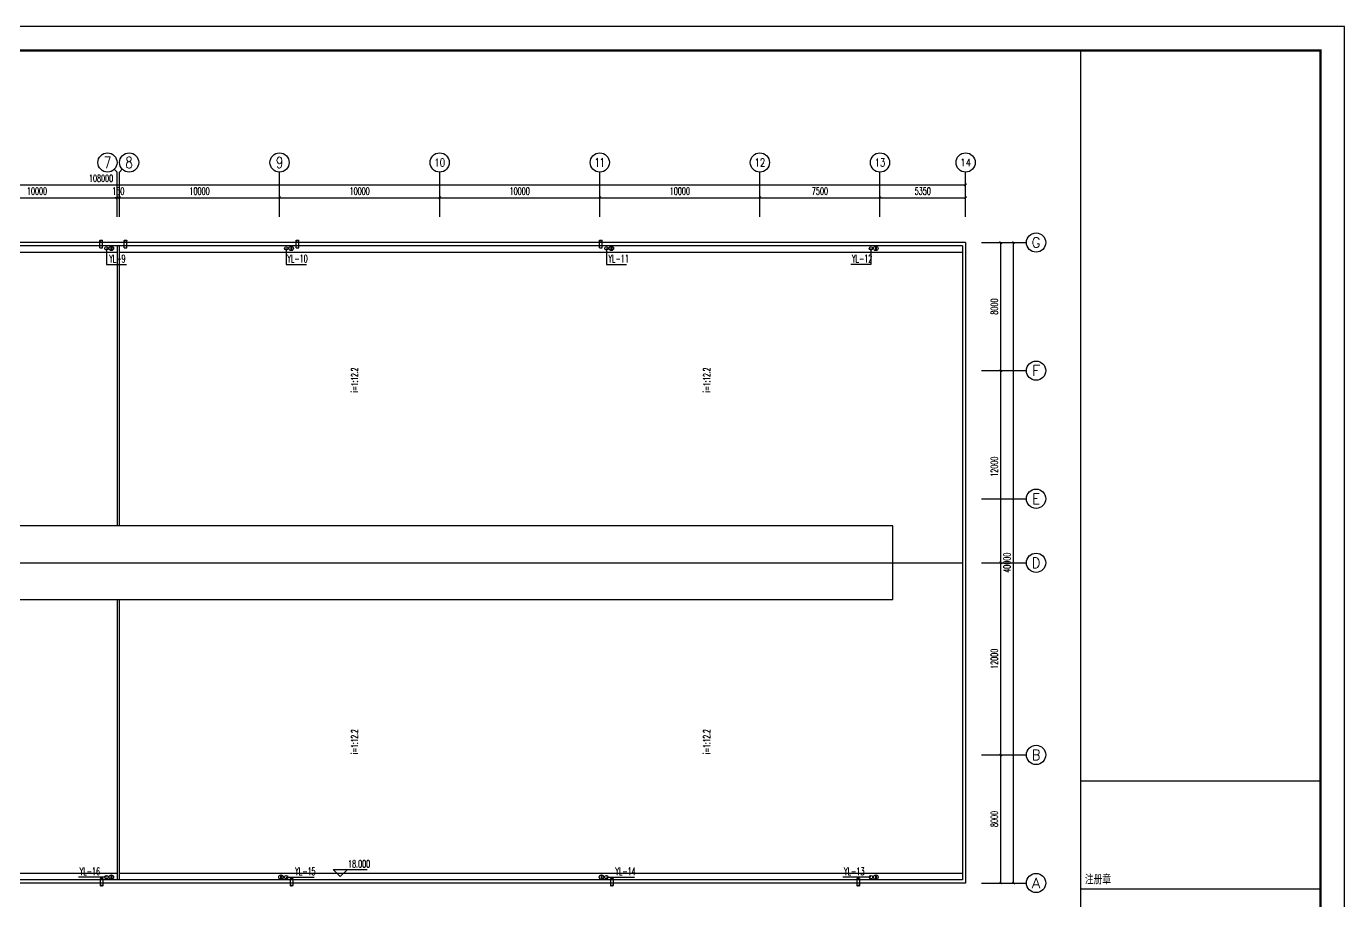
# Model space of a CAD drawing. Extents: x -620248 to 571765, y -684907 to -323071.
# Drawn here: x 489427 to 571765, y -396705 to -342104 of the extents above; entities that cross this region are included whole.
import ezdxf
from ezdxf.enums import TextEntityAlignment as Align

# ---------------------------------------------------------------- set-up
doc = ezdxf.new("R2010")
doc.units = 0
doc.header["$LTSCALE"] = 1000
doc.header["$MEASUREMENT"] = 0
doc.linetypes.add('DASH', pattern=[0.35, 0.25, -0.1])
for name, color, linetype in [('4', 4, 'Continuous'), ('9', 9, 'Continuous'), ('AXIS', 3, 'Continuous'), ('AXIS_TEXT', 7, 'Continuous'), ('DIM_ELEV', 3, 'Continuous'), ('DIM_SYMB', 3, 'Continuous'), ('EQUIP_雨水斗', 7, 'Continuous'), ('PUB_TITLE', 4, 'Continuous'), ('TWT_LEAD', 3, 'Continuous'), ('TWT_TEXT', 7, 'Continuous'), ('VPIPE-雨水', 222, 'DASH'), ('WALL', 7, 'Continuous'), ('WALL-MOVE', 6, 'Continuous'), ('框', 130, 'Continuous')]:
    doc.layers.add(name, color=color, linetype=linetype)
doc.styles.add('-宋体', font='simsun_0.shx', dxfattribs={"width": 0.8})
doc.styles.add('_TCH_AXIS', font='COMPLEX', dxfattribs={"bigfont": 'GBCBIG'})
doc.styles.add('_TCH_DIM', font='SIMPLEX.shx', dxfattribs={"width": 0.8, "bigfont": 'GBCBIG.shx'})
doc.styles.add('_TCH_DIM_T3', font='SIMPLEX.shx', dxfattribs={"width": 0.564706, "bigfont": 'GBCBIG.shx'})
doc.styles.add('COMPLEX', font='COMPLEX')
doc.styles.add('TBC', font='simhei_0.shx', dxfattribs={"width": 0.9})
doc.styles.add('天正', font='SIMPLEX.shx', dxfattribs={"width": 0.7, "bigfont": 'HZTXT.shx'})
doc.dimstyles.new('_TCH_ARCH&&150', dxfattribs={"dimtxt": 446.25, "dimasz": 150, "dimexe": 375, "dimexo": 450, "dimgap": 189.375, "dimtad": 1, "dimdec": 0, "dimzin": 0, "dimdsep": 46, "dimtxsty": '_TCH_DIM_T3', "dimblk": 'ARCHTICK', "dimcen": 0.09, "dimclrt": 7, "dimazin": 2, "dimtfac": 1, "dimtdec": 0, "dimtix": 1, "dimtmove": 2, "dimatfit": 3, "dimfxl": 1, "dimtolj": 1, "dimtzin": 0, "dimarcsym": 0})

# ---------------------------------------------------------------- blocks, each defined once
blk = doc.blocks.new('_ArchTick')
at = {"color": 0, "linetype": 'ByBlock', "const_width": 0.4}
blk.add_lwpolyline([(-0.5, -0.5), (0.5, 0.5)], dxfattribs=at)
blk = doc.blocks.new('*D382')
at = {"layer": 'AXIS', "color": 0, "lineweight": -2, "transparency": 16777216}
for p, q in [((7700, 49050), (7700, 50975)), ((7700, 50600), (115700, 50600)), ((115700, 49050), (115700, 50975))]:
    blk.add_line(p, q, dxfattribs=at)
at = {"layer": 'Defpoints', "color": 0, "transparency": 16777216}
for p in [(115700, 50600), (7700, 48600), (115700, 48600)]:
    blk.add_point(p, dxfattribs=at)
at = {"layer": 'AXIS', "color": 0, "lineweight": -2, "transparency": 16777216, "xscale": 150, "yscale": 150, "zscale": 150, "rotation": 180}
blk.add_blockref('_ArchTick', (7700, 50600), dxfattribs=at)
at = {"layer": 'AXIS', "color": 0, "lineweight": -2, "transparency": 16777216, "xscale": 150, "yscale": 150, "zscale": 150}
blk.add_blockref('_ArchTick', (115700, 50600), dxfattribs=at)
at = {"layer": 'AXIS', "color": 7, "transparency": 16777216, "insert": (61700, 51012), "char_height": 446.2, "attachment_point": 5, "style": '_TCH_DIM_T3'}
blk.add_mtext('\\A1;108000', dxfattribs=at)
blk = doc.blocks.new('*D388')
at = {"layer": 'AXIS', "color": 0, "lineweight": -2, "transparency": 16777216}
for p, q in [((52700, 49050), (52700, 50175)), ((52700, 49800), (62700, 49800)), ((62700, 49050), (62700, 50175))]:
    blk.add_line(p, q, dxfattribs=at)
at = {"layer": 'Defpoints', "color": 0, "transparency": 16777216}
for p in [(62700, 49800), (52700, 48600), (62700, 48600)]:
    blk.add_point(p, dxfattribs=at)
at = {"layer": 'AXIS', "color": 0, "lineweight": -2, "transparency": 16777216, "xscale": 150, "yscale": 150, "zscale": 150, "rotation": 180}
blk.add_blockref('_ArchTick', (52700, 49800), dxfattribs=at)
at = {"layer": 'AXIS', "color": 0, "lineweight": -2, "transparency": 16777216, "xscale": 150, "yscale": 150, "zscale": 150}
blk.add_blockref('_ArchTick', (62700, 49800), dxfattribs=at)
at = {"layer": 'AXIS', "color": 7, "transparency": 16777216, "insert": (57700, 50212), "char_height": 446.2, "attachment_point": 5, "style": '_TCH_DIM_T3'}
blk.add_mtext('\\A1;10000', dxfattribs=at)
blk = doc.blocks.new('*D389')
at = {"layer": 'AXIS', "color": 0, "lineweight": -2, "transparency": 16777216}
for p, q in [((62700, 49800), (62550, 49800)), ((62700, 49050), (62700, 50175)), ((62700, 49800), (62850, 49800)), ((62850, 49050), (62850, 50175)), ((62850, 49800), (63000, 49800))]:
    blk.add_line(p, q, dxfattribs=at)
at = {"layer": 'Defpoints', "color": 0, "transparency": 16777216}
for p in [(62850, 49800), (62700, 48600), (62850, 48600)]:
    blk.add_point(p, dxfattribs=at)
at = {"layer": 'AXIS', "color": 0, "lineweight": -2, "transparency": 16777216, "xscale": 150, "yscale": 150, "zscale": 150}
blk.add_blockref('_ArchTick', (62700, 49800), dxfattribs=at)
at = {"layer": 'AXIS', "color": 0, "lineweight": -2, "transparency": 16777216, "xscale": 150, "yscale": 150, "zscale": 150, "rotation": 180}
blk.add_blockref('_ArchTick', (62850, 49800), dxfattribs=at)
at = {"layer": 'AXIS', "color": 7, "transparency": 16777216, "insert": (62775, 50212), "char_height": 446.2, "attachment_point": 5, "style": '_TCH_DIM_T3'}
blk.add_mtext('\\A1;150', dxfattribs=at)
blk = doc.blocks.new('*D390')
at = {"layer": 'AXIS', "color": 0, "lineweight": -2, "transparency": 16777216}
for p, q in [((62850, 49050), (62850, 50175)), ((62850, 49800), (72850, 49800)), ((72850, 49050), (72850, 50175))]:
    blk.add_line(p, q, dxfattribs=at)
at = {"layer": 'Defpoints', "color": 0, "transparency": 16777216}
for p in [(72850, 49800), (62850, 48600), (72850, 48600)]:
    blk.add_point(p, dxfattribs=at)
at = {"layer": 'AXIS', "color": 0, "lineweight": -2, "transparency": 16777216, "xscale": 150, "yscale": 150, "zscale": 150, "rotation": 180}
blk.add_blockref('_ArchTick', (62850, 49800), dxfattribs=at)
at = {"layer": 'AXIS', "color": 0, "lineweight": -2, "transparency": 16777216, "xscale": 150, "yscale": 150, "zscale": 150}
blk.add_blockref('_ArchTick', (72850, 49800), dxfattribs=at)
at = {"layer": 'AXIS', "color": 7, "transparency": 16777216, "insert": (67850, 50212), "char_height": 446.2, "attachment_point": 5, "style": '_TCH_DIM_T3'}
blk.add_mtext('\\A1;10000', dxfattribs=at)
blk = doc.blocks.new('*D391')
at = {"layer": 'AXIS', "color": 0, "lineweight": -2, "transparency": 16777216}
for p, q in [((72850, 49050), (72850, 50175)), ((72850, 49800), (82850, 49800)), ((82850, 49050), (82850, 50175))]:
    blk.add_line(p, q, dxfattribs=at)
at = {"layer": 'Defpoints', "color": 0, "transparency": 16777216}
for p in [(82850, 49800), (72850, 48600), (82850, 48600)]:
    blk.add_point(p, dxfattribs=at)
at = {"layer": 'AXIS', "color": 0, "lineweight": -2, "transparency": 16777216, "xscale": 150, "yscale": 150, "zscale": 150, "rotation": 180}
blk.add_blockref('_ArchTick', (72850, 49800), dxfattribs=at)
at = {"layer": 'AXIS', "color": 0, "lineweight": -2, "transparency": 16777216, "xscale": 150, "yscale": 150, "zscale": 150}
blk.add_blockref('_ArchTick', (82850, 49800), dxfattribs=at)
at = {"layer": 'AXIS', "color": 7, "transparency": 16777216, "insert": (77850, 50212), "char_height": 446.2, "attachment_point": 5, "style": '_TCH_DIM_T3'}
blk.add_mtext('\\A1;10000', dxfattribs=at)
blk = doc.blocks.new('*D392')
at = {"layer": 'AXIS', "color": 0, "lineweight": -2, "transparency": 16777216}
for p, q in [((82850, 49050), (82850, 50175)), ((82850, 49800), (92850, 49800)), ((92850, 49050), (92850, 50175))]:
    blk.add_line(p, q, dxfattribs=at)
at = {"layer": 'Defpoints', "color": 0, "transparency": 16777216}
for p in [(92850, 49800), (82850, 48600), (92850, 48600)]:
    blk.add_point(p, dxfattribs=at)
at = {"layer": 'AXIS', "color": 0, "lineweight": -2, "transparency": 16777216, "xscale": 150, "yscale": 150, "zscale": 150, "rotation": 180}
blk.add_blockref('_ArchTick', (82850, 49800), dxfattribs=at)
at = {"layer": 'AXIS', "color": 0, "lineweight": -2, "transparency": 16777216, "xscale": 150, "yscale": 150, "zscale": 150}
blk.add_blockref('_ArchTick', (92850, 49800), dxfattribs=at)
at = {"layer": 'AXIS', "color": 7, "transparency": 16777216, "insert": (87850, 50212), "char_height": 446.2, "attachment_point": 5, "style": '_TCH_DIM_T3'}
blk.add_mtext('\\A1;10000', dxfattribs=at)
blk = doc.blocks.new('*D393')
at = {"layer": 'AXIS', "color": 0, "lineweight": -2, "transparency": 16777216}
for p, q in [((92850, 49050), (92850, 50175)), ((92850, 49800), (102850, 49800)), ((102850, 49050), (102850, 50175))]:
    blk.add_line(p, q, dxfattribs=at)
at = {"layer": 'Defpoints', "color": 0, "transparency": 16777216}
for p in [(102850, 49800), (92850, 48600), (102850, 48600)]:
    blk.add_point(p, dxfattribs=at)
at = {"layer": 'AXIS', "color": 0, "lineweight": -2, "transparency": 16777216, "xscale": 150, "yscale": 150, "zscale": 150, "rotation": 180}
blk.add_blockref('_ArchTick', (92850, 49800), dxfattribs=at)
at = {"layer": 'AXIS', "color": 0, "lineweight": -2, "transparency": 16777216, "xscale": 150, "yscale": 150, "zscale": 150}
blk.add_blockref('_ArchTick', (102850, 49800), dxfattribs=at)
at = {"layer": 'AXIS', "color": 7, "transparency": 16777216, "insert": (97850, 50212), "char_height": 446.2, "attachment_point": 5, "style": '_TCH_DIM_T3'}
blk.add_mtext('\\A1;10000', dxfattribs=at)
blk = doc.blocks.new('*D394')
at = {"layer": 'AXIS', "color": 0, "lineweight": -2, "transparency": 16777216}
for p, q in [((102850, 49050), (102850, 50175)), ((102850, 49800), (110350, 49800)), ((110350, 49050), (110350, 50175))]:
    blk.add_line(p, q, dxfattribs=at)
at = {"layer": 'Defpoints', "color": 0, "transparency": 16777216}
for p in [(110350, 49800), (102850, 48600), (110350, 48600)]:
    blk.add_point(p, dxfattribs=at)
at = {"layer": 'AXIS', "color": 0, "lineweight": -2, "transparency": 16777216, "xscale": 150, "yscale": 150, "zscale": 150, "rotation": 180}
blk.add_blockref('_ArchTick', (102850, 49800), dxfattribs=at)
at = {"layer": 'AXIS', "color": 0, "lineweight": -2, "transparency": 16777216, "xscale": 150, "yscale": 150, "zscale": 150}
blk.add_blockref('_ArchTick', (110350, 49800), dxfattribs=at)
at = {"layer": 'AXIS', "color": 7, "transparency": 16777216, "insert": (106600, 50212), "char_height": 446.2, "attachment_point": 5, "style": '_TCH_DIM_T3'}
blk.add_mtext('\\A1;7500', dxfattribs=at)
blk = doc.blocks.new('*D395')
at = {"layer": 'AXIS', "color": 0, "lineweight": -2, "transparency": 16777216}
for p, q in [((110350, 49050), (110350, 50175)), ((110350, 49800), (115700, 49800)), ((115700, 49050), (115700, 50175))]:
    blk.add_line(p, q, dxfattribs=at)
at = {"layer": 'Defpoints', "color": 0, "transparency": 16777216}
for p in [(115700, 49800), (110350, 48600), (115700, 48600)]:
    blk.add_point(p, dxfattribs=at)
at = {"layer": 'AXIS', "color": 0, "lineweight": -2, "transparency": 16777216, "xscale": 150, "yscale": 150, "zscale": 150, "rotation": 180}
blk.add_blockref('_ArchTick', (110350, 49800), dxfattribs=at)
at = {"layer": 'AXIS', "color": 0, "lineweight": -2, "transparency": 16777216, "xscale": 150, "yscale": 150, "zscale": 150}
blk.add_blockref('_ArchTick', (115700, 49800), dxfattribs=at)
at = {"layer": 'AXIS', "color": 7, "transparency": 16777216, "insert": (113025, 50212), "char_height": 446.2, "attachment_point": 5, "style": '_TCH_DIM_T3'}
blk.add_mtext('\\A1;5350', dxfattribs=at)
blk = doc.blocks.new('*D402')
at = {"layer": 'AXIS', "color": 0, "lineweight": -2, "transparency": 16777216}
for p, q in [((117150, 47000), (119075, 47000)), ((118700, 7000), (118700, 47000)), ((117150, 7000), (119075, 7000))]:
    blk.add_line(p, q, dxfattribs=at)
at = {"layer": 'Defpoints', "color": 0, "transparency": 16777216}
for p in [(116700, 47000), (118700, 47000), (116700, 7000)]:
    blk.add_point(p, dxfattribs=at)
at = {"layer": 'AXIS', "color": 0, "lineweight": -2, "transparency": 16777216, "xscale": 150, "yscale": 150, "zscale": 150}
for p, rotation in [((118700, 47000), 90), ((118700, 7000), 270)]:
    blk.add_blockref('_ArchTick', p, dxfattribs=dict(at, rotation=rotation))
at = {"layer": 'AXIS', "color": 7, "transparency": 16777216, "insert": (118288, 27000), "char_height": 446.2, "attachment_point": 5, "rotation": 90, "style": '_TCH_DIM_T3'}
blk.add_mtext('\\A1;40000', dxfattribs=at)
blk = doc.blocks.new('*D403')
at = {"layer": 'AXIS', "color": 0, "lineweight": -2, "transparency": 16777216}
for p, q in [((117150, 15000), (118275, 15000)), ((117900, 7000), (117900, 15000)), ((117150, 7000), (118275, 7000))]:
    blk.add_line(p, q, dxfattribs=at)
at = {"layer": 'Defpoints', "color": 0, "transparency": 16777216}
for p in [(116700, 15000), (117900, 15000), (116700, 7000)]:
    blk.add_point(p, dxfattribs=at)
at = {"layer": 'AXIS', "color": 0, "lineweight": -2, "transparency": 16777216, "xscale": 150, "yscale": 150, "zscale": 150}
for p, rotation in [((117900, 15000), 90), ((117900, 7000), 270)]:
    blk.add_blockref('_ArchTick', p, dxfattribs=dict(at, rotation=rotation))
at = {"layer": 'AXIS', "color": 7, "transparency": 16777216, "insert": (117488, 11000), "char_height": 446.2, "attachment_point": 5, "rotation": 90, "style": '_TCH_DIM_T3'}
blk.add_mtext('\\A1;8000', dxfattribs=at)
blk = doc.blocks.new('*D404')
at = {"layer": 'AXIS', "color": 0, "lineweight": -2, "transparency": 16777216}
for p, q in [((117150, 27000), (118275, 27000)), ((117900, 15000), (117900, 27000)), ((117150, 15000), (118275, 15000))]:
    blk.add_line(p, q, dxfattribs=at)
at = {"layer": 'Defpoints', "color": 0, "transparency": 16777216}
for p in [(116700, 27000), (117900, 27000), (116700, 15000)]:
    blk.add_point(p, dxfattribs=at)
at = {"layer": 'AXIS', "color": 0, "lineweight": -2, "transparency": 16777216, "xscale": 150, "yscale": 150, "zscale": 150}
for p, rotation in [((117900, 27000), 90), ((117900, 15000), 270)]:
    blk.add_blockref('_ArchTick', p, dxfattribs=dict(at, rotation=rotation))
at = {"layer": 'AXIS', "color": 7, "transparency": 16777216, "insert": (117488, 21000), "char_height": 446.2, "attachment_point": 5, "rotation": 90, "style": '_TCH_DIM_T3'}
blk.add_mtext('\\A1;12000', dxfattribs=at)
blk = doc.blocks.new('*D405')
at = {"layer": 'AXIS', "color": 0, "lineweight": -2, "transparency": 16777216}
for p, q in [((117150, 39000), (118275, 39000)), ((117900, 27000), (117900, 39000)), ((117150, 27000), (118275, 27000))]:
    blk.add_line(p, q, dxfattribs=at)
at = {"layer": 'Defpoints', "color": 0, "transparency": 16777216}
for p in [(116700, 39000), (117900, 39000), (116700, 27000)]:
    blk.add_point(p, dxfattribs=at)
at = {"layer": 'AXIS', "color": 0, "lineweight": -2, "transparency": 16777216, "xscale": 150, "yscale": 150, "zscale": 150}
for p, rotation in [((117900, 39000), 90), ((117900, 27000), 270)]:
    blk.add_blockref('_ArchTick', p, dxfattribs=dict(at, rotation=rotation))
at = {"layer": 'AXIS', "color": 7, "transparency": 16777216, "insert": (117488, 33000), "char_height": 446.2, "attachment_point": 5, "rotation": 90, "style": '_TCH_DIM_T3'}
blk.add_mtext('\\A1;12000', dxfattribs=at)
blk = doc.blocks.new('*D406')
at = {"layer": 'AXIS', "color": 0, "lineweight": -2, "transparency": 16777216}
for p, q in [((117150, 47000), (118275, 47000)), ((117900, 39000), (117900, 47000)), ((117150, 39000), (118275, 39000))]:
    blk.add_line(p, q, dxfattribs=at)
at = {"layer": 'Defpoints', "color": 0, "transparency": 16777216}
for p in [(116700, 47000), (117900, 47000), (116700, 39000)]:
    blk.add_point(p, dxfattribs=at)
at = {"layer": 'AXIS', "color": 0, "lineweight": -2, "transparency": 16777216, "xscale": 150, "yscale": 150, "zscale": 150}
for p, rotation in [((117900, 47000), 90), ((117900, 39000), 270)]:
    blk.add_blockref('_ArchTick', p, dxfattribs=dict(at, rotation=rotation))
at = {"layer": 'AXIS', "color": 7, "transparency": 16777216, "insert": (117488, 43000), "char_height": 446.2, "attachment_point": 5, "rotation": 90, "style": '_TCH_DIM_T3'}
blk.add_mtext('\\A1;8000', dxfattribs=at)
blk = doc.blocks.new('_AXISO')
blk.add_circle((0, 0), 0.5)
at = {"layer": 'AXIS_TEXT', "style": 'COMPLEX', "width": 1.041667}
blk.add_attdef('A', text='', height=0.56, dxfattribs=at).set_placement((-0.25, -0.28), (0.25, -0.28), align=Align.FIT)
blk = doc.blocks.new('A$C3E367D4F')
at = {"layer": '4'}
for p, q in [((0, 321), (0, 25)), ((0, 321), (113, 321)), ((113, 321), (113, 25))]:
    blk.add_line(p, q, dxfattribs=at)
for centre, start, end in [((28, 22), 6.809, 173.191), ((28, 28), 186.809, 353.191), ((85, 28), 186.809, 353.191)]:
    blk.add_arc(centre, 28.4, start, end, dxfattribs=at)
blk = doc.blocks.new('A$C54597E38')
at = {"layer": '9'}
h = blk.add_hatch(dxfattribs=at)
h.set_pattern_fill('ANSI31', color=256, scale=70.630202, angle=135, style=0)
h.set_pattern_definition([(180, (-153496.256, -56662.455), (-2e-15, -8.82877527), [])])
edge = h.paths.add_edge_path()
edge.add_line((99, 458), (99, 400))
edge.add_line((99, 400), (0, 400))
edge.add_line((0, 400), (0, 620))
edge.add_arc((64, 620), 63.6, 90, 180, ccw=False)
edge.add_line((64, 683), (622, 683))
edge.add_arc((622, 620), 63.6, 0, 90, ccw=False)
edge.add_line((685, 620), (685, 396))
edge.add_line((685, 396), (594, 396))
edge.add_line((594, 396), (594, 463))
edge.add_line((594, 463), (614, 463))
edge.add_line((614, 463), (624, 463))
edge.add_line((624, 463), (624, 613))
edge.add_line((624, 613), (68, 613))
edge.add_line((68, 613), (68, 458))
edge.add_line((68, 458), (99, 458))
h.paths.add_polyline_path([(369, 293), (369, 582), (586, 582), (586, 519), (436, 519), (436, 458), (557, 458), (557, 225), (431, 225), (431, 166), (588, 166), (588, 112), (370, 112), (370, 226), (321, 226), (321, 112), (103, 112), (103, 166), (260, 166), (260, 225), (133, 225), (133, 458), (255, 458), (255, 519), (104, 519), (104, 582), (321, 582), (321, 293)])
h.paths.add_polyline_path([(196, 399), (265, 399), (265, 289), (196, 289)], flags=16)
h.paths.add_polyline_path([(494, 399), (425, 399), (425, 289), (494, 289)], flags=16)
edge = h.paths.add_edge_path()
edge.add_line((99, 225), (99, 283))
edge.add_line((99, 283), (0, 283))
edge.add_line((0, 283), (0, 64))
edge.add_arc((64, 64), 63.6, 180, 270)
edge.add_line((64, 0), (622, 0))
edge.add_arc((622, 64), 63.6, 270, 360)
edge.add_line((685, 64), (685, 287))
edge.add_line((685, 287), (594, 287))
edge.add_line((594, 287), (594, 220))
edge.add_line((594, 220), (614, 220))
edge.add_line((614, 220), (624, 220))
edge.add_line((624, 220), (624, 71))
edge.add_line((624, 71), (68, 71))
edge.add_line((68, 71), (68, 225))
edge.add_line((68, 225), (99, 225))
blk.add_lwpolyline([(369, 293), (369, 293), (369, 582), (586, 582), (586, 519), (436, 519), (436, 458), (557, 458), (557, 225), (431, 225), (431, 166), (588, 166), (588, 112), (370, 112), (370, 226), (321, 226), (321, 112), (103, 112), (103, 166), (260, 166), (260, 225), (133, 225), (133, 458), (255, 458), (255, 519), (104, 519), (104, 582), (321, 582), (321, 293), (369, 293)], dxfattribs=at)
blk.add_lwpolyline([(99, 225), (99, 283), (0, 283), (0, 64, 0.414214), (64, 0), (622, 0, 0.414214), (685, 64), (685, 287), (594, 287), (594, 220), (614, 220), (624, 220), (624, 71), (68, 71), (68, 225)], format="xyb", close=True, dxfattribs=at)
blk.add_lwpolyline([(494, 399), (425, 399), (425, 289), (494, 289)], close=True, dxfattribs=at)
blk = doc.blocks.new('标框')
at = {"layer": '4'}
for p, q in [((-105112, 98008), (-105112, 71592)), ((-95112, 98008), (-95112, 71592))]:
    blk.add_line(p, q, dxfattribs=at)
at = {"layer": '框'}
for p, q in [((-105112, 111592), (-105112, 71592)), ((-95112, 111592), (-95112, 71592)), ((-105112, 98584), (-95112, 98584)), ((-105112, 94081), (-95112, 94081)), ((-105112, 89578), (-95112, 89578)), ((-105112, 87777), (-95112, 87777)), ((-105112, 85976), (-95112, 85976)), ((-105112, 85075), (-95112, 85075)), ((-105112, 84174), (-95112, 84174)), ((-105112, 83274), (-95112, 83274)), ((-105112, 82373), (-95112, 82373)), ((-105112, 81473), (-95112, 81473)), ((-105112, 80572), (-95112, 80572)), ((-105112, 79671), (-95112, 79671)), ((-105112, 78771), (-95112, 78771)), ((-105112, 77870), (-95112, 77870)), ((-105112, 76970), (-95112, 76970)), ((-105112, 76069), (-95112, 76069)), ((-105112, 75168), (-95112, 75168)), ((-105112, 74268), (-95112, 74268))]:
    blk.add_line(p, q, dxfattribs=at)
at = {"layer": '4'}
blk.add_blockref('A$C54597E38', (-104913, 73473), dxfattribs=at)
at = {"layer": 'TWT_TEXT', "style": 'TBC', "width": 0.9}
blk.add_text('广州亚泰建筑设计院有限公司', height=480, dxfattribs=at).set_placement((-103962, 73582))
at = {"layer": 'TWT_TEXT', "style": '_TCH_DIM'}
for s, height, p in [('建筑工程甲级设计证书号：', 300, (-103979, 73080)), ('城乡规划编制乙级证书编号：粤自资规乙字', 300, (-103979, 72198)), ('市政工程乙级设计证书号：', 300, (-103979, 72647)), ('电话', 300, (-103979, 71765)), ('图纸版权属设计单位所有，未经许可，外人及外单位不得翻印复制作为其他工程之用', 249.73, (-102027, 71082))]:
    blk.add_text(s, height=height, rotation=359.9997, dxfattribs=at).set_placement(p)
at = {"layer": 'TWT_TEXT', "style": '天正', "width": 0.67}
for s, height, p in [('A144002161', 300, (-101392, 73058)), ('A244002168', 300, (-101382, 72625)), ('23440110', 300, (-99787, 72179)), ('Tel：020-84214629', 290, (-103368, 71744))]:
    blk.add_text(s, height=height, rotation=359.9997, dxfattribs=at).set_placement(p)
at = {"layer": '框', "style": '-宋体', "width": 0.74}
for s, p in [('注册章', (-104927, 94312)), ('工程设计出图专用章', (-104926, 89809)), ('项目名称', (-104926, 88008)), ('车间二', (-102099, 88008)), ('兴建单位', (-104926, 86207)), ('佛山市天地元一净化设备有限公司', (-102100, 86207)), ('图      名', (-104926, 85353)), ('图      别', (-104926, 84452)), ('图      号', (-104926, 83552)), ('版  本  号', (-104927, 82651)), ('第一版', (-102100, 82651)), ('日      期', (-104926, 81751)), ('2025.10', (-102099, 81751)), ('制      图', (-104926, 80850)), ('设      计', (-104926, 79950)), ('专业负责人', (-104926, 79049)), ('项目负责人', (-104926, 78148)), ('专业校对人', (-104926, 77248)), ('审  核  人', (-104926, 76347)), ('审  定  人', (-104926, 75447)), ('设  计  号', (-104926, 74546)), ('AT-FS25023D', (-102108, 74546))]:
    blk.add_text(s, height=350, dxfattribs=at).set_placement(p)
for s, p in [('叶润华', (-101553, 80850)), ('叶润华', (-101553, 79950)), ('何志朋', (-101553, 78148)), ('范 武', (-101553, 77248)), ('陈伟业', (-101553, 76347)), ('何志朋', (-101553, 75447))]:
    blk.add_text(s, height=350, dxfattribs=at).set_placement(p, align=Align.CENTER)
blk = doc.blocks.new('框')
at = {"layer": '4'}
for p, q in [((-296744, 162730), (-296744, 136314)), ((-286744, 162730), (-286744, 136314))]:
    blk.add_line(p, q, dxfattribs=at)
at = {"layer": '框'}
for p, q in [((-296744, 176314), (-296744, 136314)), ((-286744, 176314), (-286744, 136314))]:
    blk.add_line(p, q, dxfattribs=at)
at = {"layer": '4'}
blk.add_blockref('标框', (-191632, 64721), dxfattribs=at)
at = {"layer": '框', "style": '-宋体', "width": 0.74}
for s, p in [('水  施', (-293732, 149174)), ('SS-  /', (-293732, 148273)), ('9', (-292587, 148273))]:
    blk.add_text(s, height=350, dxfattribs=at).set_placement(p)
blk = doc.blocks.new('$TwtSys$00000139')
at = {"color": 7}
for p, q in [((-19, 92, 0), (-19, -92, 0)), ((19, 92, 0), (19, -92, 0))]:
    blk.add_line(p, q, dxfattribs=at)
blk.add_circle((0, 0, 0), 93.8)
blk = doc.blocks.new('A$C40D0569A')
at = {"layer": '4'}
blk.add_lwpolyline([(31900, 29300), (31900, 24700), (111150, 24700), (111150, 29300)], close=True, dxfattribs=at)
at = {"layer": '4', "ltscale": 3}
blk.add_lwpolyline([(31900, 27000), (111150, 27000)], dxfattribs=at)
at = {"layer": '9'}
for p, q in [((22800, 46400), (62700, 46400)), ((62700, 46800), (62700, 29300)), ((62850, 29300), (62850, 46800)), ((62850, 46400), (115500, 46400)), ((62700, 24700), (62700, 7200)), ((62850, 7200), (62850, 24700)), ((62700, 7600), (22800, 7600)), ((115500, 7600), (62850, 7600))]:
    blk.add_line(p, q, dxfattribs=at)
blk.add_lwpolyline([(31900, 29300), (31900, 24700), (111150, 24700), (111150, 29300)], close=True, dxfattribs=at)
at = {"layer": '9', "ltscale": 3}
blk.add_lwpolyline([(111150, 27000), (115500, 27000)], dxfattribs=at)
at = {"layer": 'AXIS'}
for p, q in [((62524.3, 51575.7), (62700, 51400)), ((62700, 48600), (62700, 51400)), ((63025.7, 51575.7), (62850, 51400)), ((62850, 48600), (62850, 51400)), ((72850, 48600), (72850, 51400)), ((82850, 48600), (82850, 51400)), ((92850, 48600), (92850, 51400)), ((102850, 48600), (102850, 51400)), ((110350, 48600), (110350, 51400)), ((115700, 48600), (115700, 51400)), ((116700, 47000), (119500, 47000)), ((116700, 39000), (119500, 39000)), ((116700, 31000), (119500, 31000)), ((116700, 27000), (119500, 27000)), ((116700, 15000), (119500, 15000)), ((116700, 7000), (119500, 7000))]:
    blk.add_line(p, q, dxfattribs=at)
at = {"layer": 'DIM_ELEV'}
for p, q in [((76644.4, 7402.9), (76194.4, 7852.9)), ((76194.4, 7852.9), (78314, 7852.9)), ((76644.4, 7402.9), (77094.4, 7852.9))]:
    blk.add_line(p, q, dxfattribs=at)
at = {"layer": 'DIM_SYMB'}
for points in [[(77893.6, 37310.3, 0, 0, 0), (77893.6, 39127.1, 120, 0, 0), (77893.6, 39577.1, 0, 0, 0)], [(99893.6, 37310.3, 0, 0, 0), (99893.6, 39127.1, 120, 0, 0), (99893.6, 39577.1, 0, 0, 0)], [(77893.6, 16689.7, 0, 0, 0), (77893.6, 14872.9, 120, 0, 0), (77893.6, 14422.9, 0, 0, 0)], [(99893.6, 16689.7, 0, 0, 0), (99893.6, 14872.9, 120, 0, 0), (99893.6, 14422.9, 0, 0, 0)]]:
    blk.add_lwpolyline(points, format="xyseb", dxfattribs=at)
at = {"layer": 'WALL-MOVE'}
for p, q in [((115700, 47000), (22700, 47000)), ((115700, 47000), (115700, 7000)), ((115500, 46800), (22700, 46800)), ((115500, 46800), (115500, 7200)), ((115500, 7200), (22800, 7200)), ((115700, 7000), (22800, 7000))]:
    blk.add_line(p, q, dxfattribs=at)
at = {"layer": 'AXIS'}
ref = blk.add_blockref('_AXISO', (62100, 52000), dxfattribs=dict(at, xscale=1200, yscale=1200, zscale=1200))
ref.add_attrib('A', '7', dxfattribs={"layer": 'AXIS_TEXT', "height": 698.9, "style": '_TCH_AXIS'}).set_placement((61867, 51650.5), (62333, 51650.5), align=Align.FIT)
ref = blk.add_blockref('_AXISO', (63450, 52000), dxfattribs=dict(at, xscale=1200, yscale=1200, zscale=1200))
ref.add_attrib('A', '8', dxfattribs={"layer": 'AXIS_TEXT', "height": 698.9, "style": '_TCH_AXIS'}).set_placement((63217, 51650.5), (63683, 51650.5), align=Align.FIT)
ref = blk.add_blockref('_AXISO', (72850, 52000), dxfattribs=dict(at, xscale=1200, yscale=1200, zscale=1200))
ref.add_attrib('A', '9', dxfattribs={"layer": 'AXIS_TEXT', "height": 698.9, "style": '_TCH_AXIS'}).set_placement((72617, 51650.5), (73083, 51650.5), align=Align.FIT)
ref = blk.add_blockref('_AXISO', (82850, 52000), dxfattribs=dict(at, xscale=1200, yscale=1200, zscale=1200))
ref.add_attrib('A', '10', dxfattribs={"layer": 'AXIS_TEXT', "height": 492.67, "style": '_TCH_AXIS'}).set_placement((82509.8, 51753.7), (83190.2, 51753.7), align=Align.FIT)
ref = blk.add_blockref('_AXISO', (92850, 52000), dxfattribs=dict(at, xscale=1200, yscale=1200, zscale=1200))
ref.add_attrib('A', '11', dxfattribs={"layer": 'AXIS_TEXT', "height": 553.14, "style": '_TCH_AXIS'}).set_placement((92533.9, 51723.4), (93166.1, 51723.4), align=Align.FIT)
ref = blk.add_blockref('_AXISO', (102850, 52000), dxfattribs=dict(at, xscale=1200, yscale=1200, zscale=1200))
ref.add_attrib('A', '12', dxfattribs={"layer": 'AXIS_TEXT', "height": 492.67, "style": '_TCH_AXIS'}).set_placement((102509.8, 51753.7), (103190.2, 51753.7), align=Align.FIT)
ref = blk.add_blockref('_AXISO', (110350, 52000), dxfattribs=dict(at, xscale=1200, yscale=1200, zscale=1200))
ref.add_attrib('A', '13', dxfattribs={"layer": 'AXIS_TEXT', "height": 492.67, "style": '_TCH_AXIS'}).set_placement((110009.8, 51753.7), (110690.2, 51753.7), align=Align.FIT)
ref = blk.add_blockref('_AXISO', (115700, 52000), dxfattribs=dict(at, xscale=1200, yscale=1200, zscale=1200))
ref.add_attrib('A', '14', dxfattribs={"layer": 'AXIS_TEXT', "height": 471.11, "style": '_TCH_AXIS'}).set_placement((115352.3, 51764.4), (116047.7, 51764.4), align=Align.FIT)
ref = blk.add_blockref('_AXISO', (120100, 47000), dxfattribs=dict(at, xscale=1200, yscale=1200, zscale=1200))
ref.add_attrib('A', 'G', dxfattribs={"layer": 'AXIS_TEXT', "height": 637.8, "style": '_TCH_AXIS'}).set_placement((119826.7, 46681.1), (120373.3, 46681.1), align=Align.FIT)
ref = blk.add_blockref('_AXISO', (120100, 39000), dxfattribs=dict(at, xscale=1200, yscale=1200, zscale=1200))
ref.add_attrib('A', 'F', dxfattribs={"layer": 'AXIS_TEXT', "height": 668.2, "style": '_TCH_AXIS'}).set_placement((119845.5, 38665.9), (120354.5, 38665.9), align=Align.FIT)
ref = blk.add_blockref('_AXISO', (120100, 31000), dxfattribs=dict(at, xscale=1200, yscale=1200, zscale=1200))
ref.add_attrib('A', 'E', dxfattribs={"layer": 'AXIS_TEXT', "height": 668.2, "style": '_TCH_AXIS'}).set_placement((119845.5, 30665.9), (120354.5, 30665.9), align=Align.FIT)
ref = blk.add_blockref('_AXISO', (120100, 27000), dxfattribs=dict(at, xscale=1200, yscale=1200, zscale=1200))
ref.add_attrib('A', 'D', dxfattribs={"layer": 'AXIS_TEXT', "height": 652.9, "style": '_TCH_AXIS'}).set_placement((119835.7, 26673.6), (120364.3, 26673.6), align=Align.FIT)
ref = blk.add_blockref('_AXISO', (120100, 15000), dxfattribs=dict(at, xscale=1200, yscale=1200, zscale=1200))
ref.add_attrib('A', 'B', dxfattribs={"layer": 'AXIS_TEXT', "height": 652.9, "style": '_TCH_AXIS'}).set_placement((119835.7, 14673.6), (120364.3, 14673.6), align=Align.FIT)
ref = blk.add_blockref('_AXISO', (120100, 7000), dxfattribs=dict(at, xscale=1200, yscale=1200, zscale=1200))
ref.add_attrib('A', 'A', dxfattribs={"layer": 'AXIS_TEXT', "height": 637.8, "style": '_TCH_AXIS'}).set_placement((119826.7, 6681.1), (120373.3, 6681.1), align=Align.FIT)
at = {"layer": 'DIM_ELEV', "color": 7, "style": '天正', "width": 0.525}
blk.add_text('18.000', height=456, dxfattribs=at).set_placement((77129, 7966.9))
at = {"layer": 'DIM_SYMB', "color": 7, "style": '天正', "width": 0.525}
for p in [(77736.4, 37639.3), (99736.4, 37639.3), (77736.4, 15048.2), (99736.4, 15048.2)]:
    blk.add_text('i=1:12.2', height=420, rotation=90, dxfattribs=at).set_placement(p)
at = {"layer": 'AXIS'}
for p1, p2, distance, picture, middle in [((7700, 48600), (115700, 48600), 2000, '*D382', (61700, 51012.5)), ((52700, 48600), (62700, 48600), 1200, '*D388', (57700, 50212.5)), ((62700, 48600), (62850, 48600), 1200, '*D389', (62775, 50212.5)), ((62850, 48600), (72850, 48600), 1200, '*D390', (67850, 50212.5)), ((72850, 48600), (82850, 48600), 1200, '*D391', (77850, 50212.5)), ((82850, 48600), (92850, 48600), 1200, '*D392', (87850, 50212.5)), ((92850, 48600), (102850, 48600), 1200, '*D393', (97850, 50212.5)), ((102850, 48600), (110350, 48600), 1200, '*D394', (106600, 50212.5)), ((110350, 48600), (115700, 48600), 1200, '*D395', (113025, 50212.5)), ((116700, 7000), (116700, 47000), -2000, '*D402', (118287.5, 27000)), ((116700, 39000), (116700, 47000), -1200, '*D406', (117487.5, 43000)), ((116700, 27000), (116700, 39000), -1200, '*D405', (117487.5, 33000)), ((116700, 15000), (116700, 27000), -1200, '*D404', (117487.5, 21000)), ((116700, 7000), (116700, 15000), -1200, '*D403', (117487.5, 11000))]:
    dim = blk.add_aligned_dim(p1=p1, p2=p2, distance=distance, dimstyle='_TCH_ARCH&&150', dxfattribs=at)
    dim.commit()
    dim.dimension.update_dxf_attribs({"geometry": picture, "text_midpoint": middle})

msp = doc.modelspace()

# ---------------------------------------------------------------- linework, layer by layer
at = {"layer": '4'}
msp.add_line((555264.8, -343603.7), (555264.8, -429703.7), dxfattribs=at)
at = {"layer": 'PUB_TITLE'}
msp.add_lwpolyline([(414114.8, -431203.7), (571764.8, -431203.7), (571764.8, -342103.7), (414114.8, -342103.7)], close=True, dxfattribs=at)
at = {"layer": 'PUB_TITLE', "const_width": 150}
msp.add_lwpolyline([(417864.8, -429703.7), (570264.8, -429703.7), (570264.8, -343603.7), (417864.8, -343603.7)], close=True, dxfattribs=at)
at = {"layer": 'TWT_LEAD'}
for p, q in [((494426.7, -355970.4), (494426.7, -356967.1)), ((505657.6, -355970.4), (505657.6, -356967.1)), ((525657.6, -355970.4), (525657.6, -356967.1)), ((542176.7, -355970.4), (542176.7, -356967.1)), ((494426.7, -356967.1), (495688.4, -356967.1)), ((505657.6, -356967.1), (506919.3, -356967.1)), ((525657.6, -356967.1), (526919.3, -356967.1)), ((542176.7, -356967.1), (540915.1, -356967.1)), ((493940.6, -395239.4), (492679, -395239.4)), ((494426.7, -395239.4), (493940.6, -395239.4)), ((505657.6, -395239.4), (506143.7, -395239.4)), ((506143.7, -395239.4), (507405.4, -395239.4)), ((525657.6, -395239.4), (526143.7, -395239.4)), ((526143.7, -395239.4), (527405.4, -395239.4)), ((541690.6, -395239.4), (540429, -395239.4)), ((542176.7, -395239.4), (541690.6, -395239.4))]:
    msp.add_line(p, q, dxfattribs=at)
at = {"layer": 'VPIPE-雨水', "linetype": 'Continuous'}
for centre in [(494426.7, -355970.4), (505657.6, -355970.4), (525657.6, -355970.4), (542176.7, -355970.4), (494426.7, -395239.4), (505657.6, -395239.4), (525657.6, -395239.4), (542176.7, -395239.4)]:
    msp.add_circle(centre, 105, dxfattribs=at)

# ---------------------------------------------------------------- block references
at = {"layer": '4', "xscale": 1.5, "yscale": 1.5, "zscale": 1.5}
msp.add_blockref('框', (1000381.1, -634174.5), dxfattribs=at)
at = {"layer": 'EQUIP_雨水斗', "xscale": 1.5, "yscale": 1.5, "zscale": 1.5}
for p in [(494736.3, -355970.4), (505967.3, -355970.4), (525967.3, -355970.4), (542486.3, -355970.4), (494736.3, -395239.4), (505332.3, -395239.4), (525346.6, -395239.4), (542486.3, -395239.4)]:
    msp.add_blockref('$TwtSys$00000139', p, dxfattribs=at)
at = {"layer": 'TWT_TEXT', "xscale": -1.5, "yscale": 1.5, "zscale": 1.5, "rotation": 180}
for p in [(494013.4, -355446.5), (495537.4, -355446.5), (506270.6, -355446.5), (525215.1, -355446.5)]:
    msp.add_blockref('A$C3E367D4F', p, dxfattribs=at)
at = {"layer": 'TWT_TEXT', "xscale": -1.5, "yscale": 1.5, "zscale": 1.5}
for p in [(494206.2, -395797.5), (506072.1, -395797.5), (526080.9, -395797.5), (541472.5, -395797.5)]:
    msp.add_blockref('A$C3E367D4F', p, dxfattribs=at)
at = {"layer": 'WALL'}
msp.add_blockref('A$C40D0569A', (432392.2, -402604.9), dxfattribs=at)

# ---------------------------------------------------------------- texts
at = {"layer": 'TWT_LEAD', "color": 7, "style": '天正', "width": 0.525}
for s, p in [('YL-9', (494601.5, -356847.1)), ('YL-10', (505730.5, -356847.1)), ('YL-11', (525784.5, -356847.1)), ('YL-12', (540987.9, -356847.1)), ('YL-16', (492757.8, -395119.4)), ('YL-15', (506216.6, -395119.4)), ('YL-14', (526210.6, -395119.4)), ('YL-13', (540501.8, -395119.4))]:
    msp.add_text(s, height=480, dxfattribs=at).set_placement(p)

doc.saveas('drawing.dxf')
